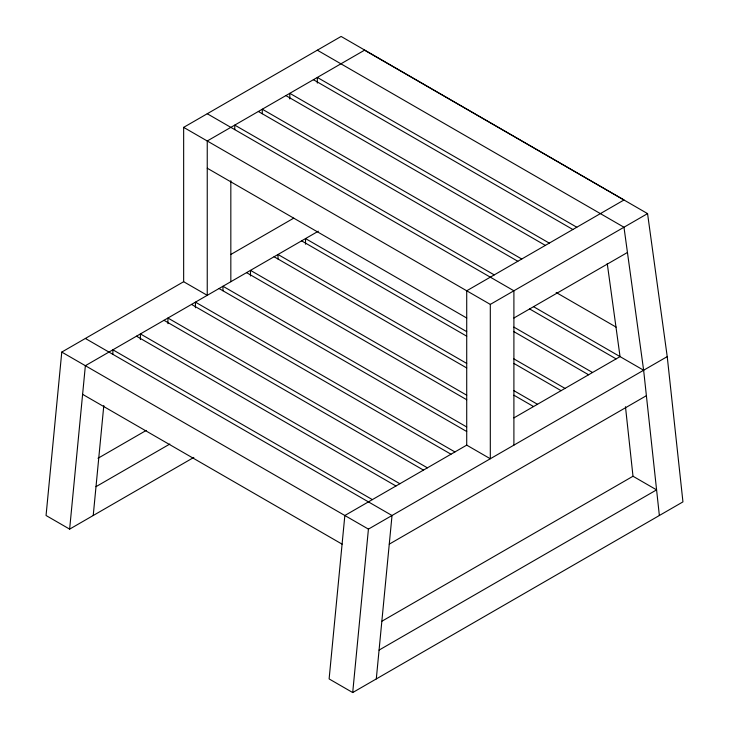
<?xml version="1.0" encoding="UTF-8"?>
<svg xmlns="http://www.w3.org/2000/svg" width="729" height="729" viewBox="0 0 729 729"><rect width="100%" height="100%" fill="white"/><g stroke="black" fill="none" stroke-linecap="round" stroke-linejoin="round"><path stroke-width="1.09" d="M364.71 50.091L207.246 140.979L207.246 295.327L183.653 281.713L61.774 352.08L46.055 515.503L69.638 529.126L193.832 457.42M69.638 529.126L85.366 365.694L318.309 231.211M93.23 515.503L103.81 405.515M183.653 127.365L490.307 304.403L490.307 458.76L466.715 445.137L344.844 515.503L329.116 678.927L352.708 692.55L368.427 529.117L667.226 356.618L647.562 213.615L341.117 36.45L183.653 127.365L183.653 281.713M376.292 678.927L392.02 515.503L85.366 338.456M230.829 254.476L293.732 218.153M98.005 458.277L146.219 430.429M96 486.662L169.811 444.052M490.307 304.403L647.562 213.615M513.899 318.026L627.45 252.471M513.899 417.899L620.042 356.618L607.248 263.524M389.268 544.144L646.386 395.692M382.051 621.135L633 476.247L656.583 489.87L379.071 650.095M352.708 692.55L682.945 501.889L667.226 356.618M364.536 50.192L623.997 199.983L466.715 290.789L466.715 445.137M317.325 50.192L623.978 227.238L643.634 370.232L659.362 515.503M576.803 227.238L317.325 77.429L317.325 83.097M313.388 79.698L572.866 229.507M549.283 243.121L289.805 93.312L289.805 98.989M285.868 95.581L545.347 245.391M521.754 259.014L262.285 109.204L262.285 113.742M258.348 111.473L517.827 261.283M556.163 292.493L616.114 327.111M494.235 274.897L234.765 125.096L234.765 129.634M207.246 113.742L513.899 290.789L513.899 445.137M533.555 306.681L643.634 370.232M529.619 308.95L616.114 358.887M513.899 327.111L592.522 372.501M513.899 331.649L588.595 374.77M207.246 168.217L466.715 318.026M466.715 331.649L305.524 238.583L305.524 244.224M513.899 358.887L565.002 388.393M301.596 240.852L466.715 336.187M513.899 363.425L561.075 390.662M466.715 363.425L278.004 254.476L278.004 258.986M513.899 390.662L537.483 404.285M274.077 256.745L466.715 367.963M513.899 395.2L533.555 406.554M466.715 395.2L250.484 270.359L250.484 275.999M246.557 272.637L466.715 399.738M466.715 426.975L222.965 286.251L222.965 290.762M219.037 288.52L466.715 431.522M454.923 451.944L195.445 302.143L195.445 307.775M191.517 304.412L450.996 454.222M427.404 467.836L167.925 318.026L167.925 323.667M163.998 320.295L423.476 470.105M399.884 483.728L140.405 333.918L140.405 339.55M136.478 336.187L395.947 485.997M372.364 499.611L112.886 349.802L112.886 354.312M61.774 352.08L368.427 529.117M82.614 394.334L342.083 544.144M625.473 406.736L633 476.247M230.829 180.701L230.829 281.713"/></g></svg>
